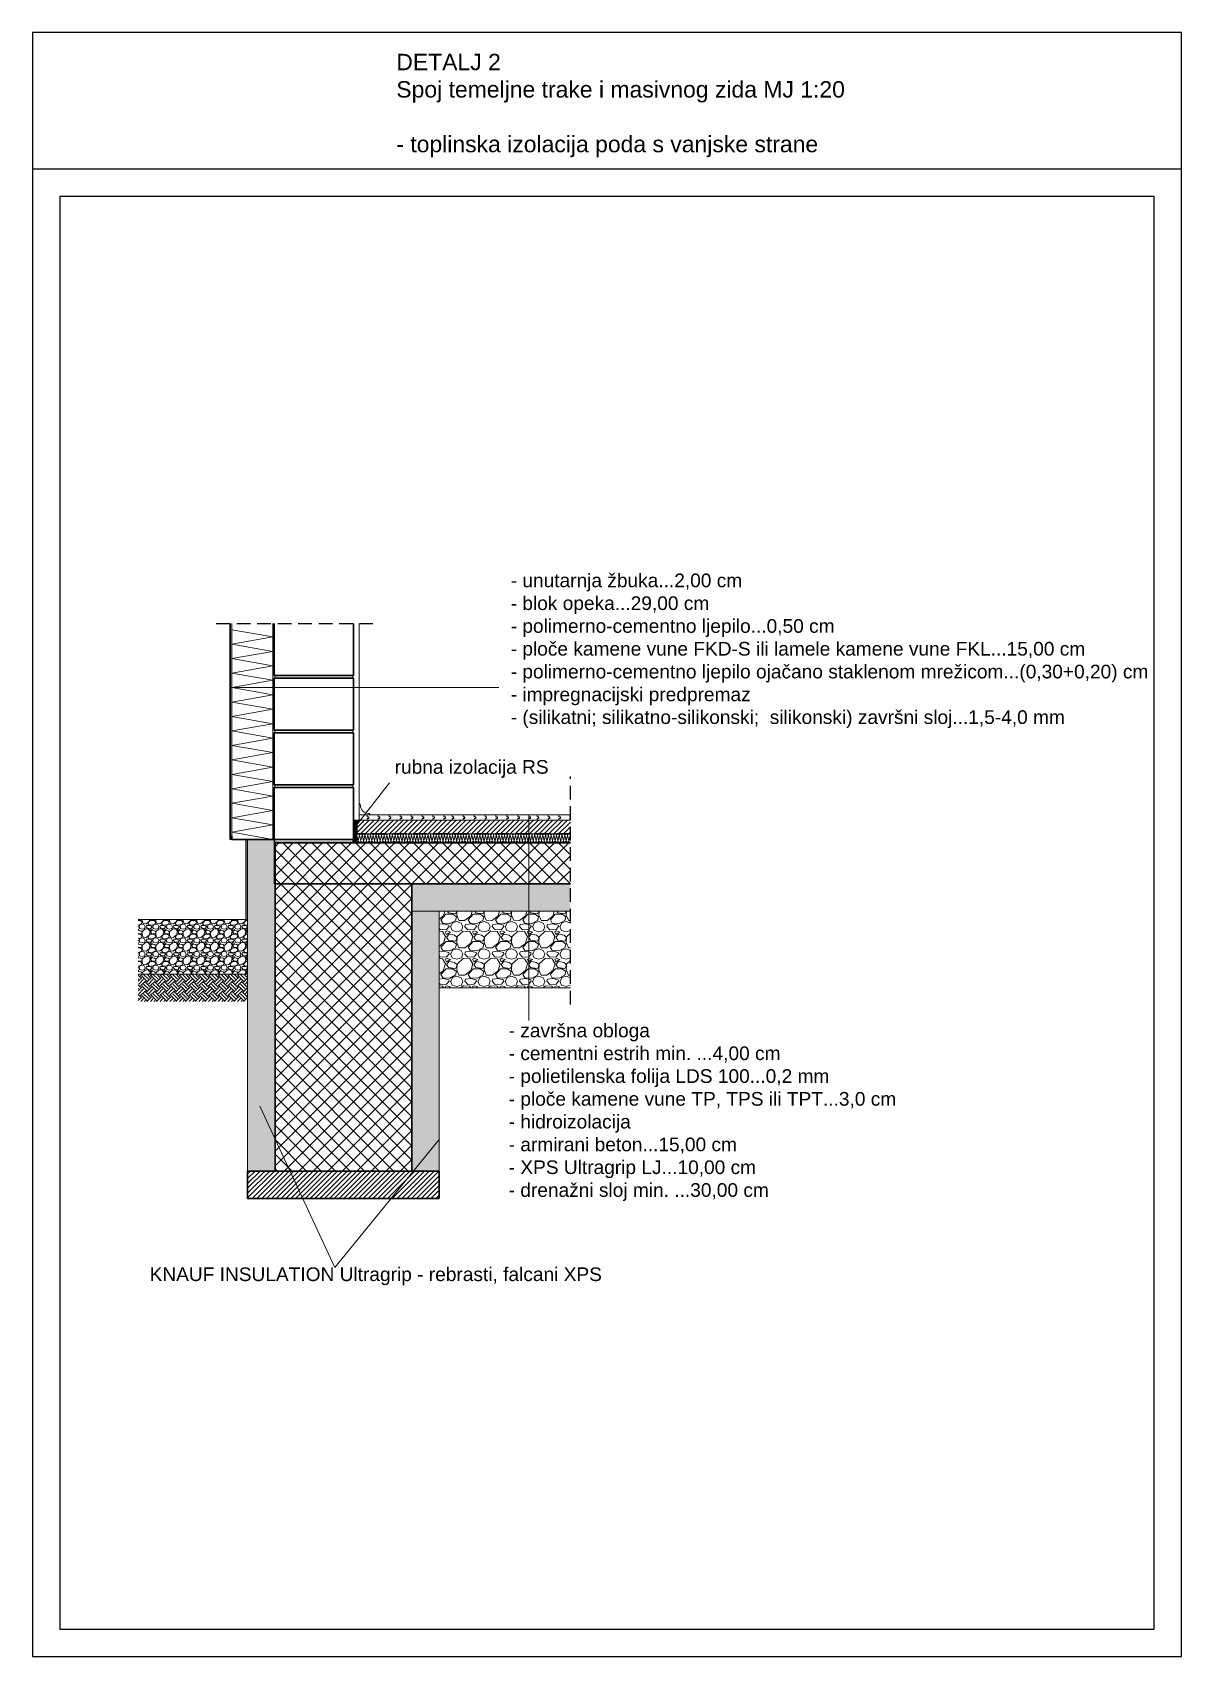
# Model space of a CAD drawing. Header units: inches. Extents: x 2845 to 78208, y 637 to 2211.
# Drawn here: x 3137.7 to 3347.7, y 637.2 to 934.2 of the extents above; entities that cross this region are included whole.
import ezdxf

# ---------------------------------------------------------------- set-up
doc = ezdxf.new("R2010")
doc.units = ezdxf.units.IN
doc.header["$MEASUREMENT"] = 0
doc.linetypes.add('DASHED', pattern=[0.75, 0.5, -0.25])
doc.layers.add('slojevi', color=150, linetype='Continuous')
doc.styles.get("Standard").update_dxf_attribs({"font": 'arial.ttf'})
pattern_1 = [(45, (-1369.7646, -1149.369), (-0.44194174, 0.44194174), [])]

msp = doc.modelspace()

# ---------------------------------------------------------------- hatches: boundary and pattern name
at = {"lineweight": 0}
h = msp.add_hatch(dxfattribs=at)
h.set_pattern_fill('ANSI31', color=256, scale=5)
h.set_pattern_definition(pattern_1)
h.paths.add_polyline_path([(3197, 790.11), (3197, 787.61), (3236.05, 787.61), (3236.05, 790.11)])
at = {"lineweight": 15}
h = msp.add_hatch(dxfattribs=at)
h.set_pattern_fill('HONEY', color=30, scale=5)
h.set_pattern_definition([(0, (-1369.7646, -1149.36897), (0.9375, 0.54126588), [0.625, -1.25]), (120, (-1369.7646, -1149.36897), (-0.9375, 0.54126588), [0.625, -1.25]), (60, (-1369.7646, -1149.36897), (2e-16, 1.082531755), [-1.25, 0.625])])
h.paths.add_polyline_path([(3230.88, 778.46), (3207.05, 778.46), (3207.05, 773.46), (3231.09, 773.46)])
h.paths.add_polyline_path([(3236.05, 778.46), (3230.88, 778.46), (3231.09, 773.46), (3236.05, 773.46)])
h.paths.add_polyline_path([(3212.05, 773.46), (3207.05, 773.46), (3207.05, 731.88), (3212.05, 731.76)])
h.paths.add_polyline_path([(3212.05, 731.76), (3207.05, 731.88), (3207.05, 725.96), (3212.05, 725.96)])
h.paths.add_polyline_path([(3182.05, 732.48), (3177.05, 732.6), (3177.05, 725.96), (3182.05, 725.96)])
h.paths.add_polyline_path([(3182.05, 775.96), (3182.05, 778.46), (3181.9, 778.46), (3181.9, 785.96), (3181.9, 786.61), (3177.05, 786.61), (3177.05, 732.6), (3182.05, 732.48)])
h = msp.add_hatch(color=256)
h.dxf.hatch_style = 1
h.paths.add_polyline_path([(3200.05, 786.11), (3197.55, 786.11), (3197.55, 785.96), (3200.05, 785.96)])
h.paths.add_polyline_path([(3195.05, 786.11), (3192.55, 786.11), (3192.55, 785.96), (3195.05, 785.96)])
h.paths.add_polyline_path([(3190.05, 786.11), (3187.55, 786.11), (3187.55, 785.96), (3190.05, 785.96)])
h.paths.add_polyline_path([(3185.05, 786.11), (3182.55, 786.11), (3182.55, 785.96), (3185.05, 785.96)])
h.paths.add_polyline_path([(3182.05, 783.46), (3181.9, 783.46), (3181.9, 780.96), (3182.05, 780.96)])
at = {"lineweight": 0}
h = msp.add_hatch(dxfattribs=at)
h.set_pattern_fill('ANSI37', color=256, scale=15)
h.set_pattern_definition([(45, (-1369.7646, -1149.369), (-1.3258252, 1.3258252), []), (135, (-1369.7646, -1149.369), (-1.3258252, -1.3258252), [])])
h.paths.add_polyline_path([(3230.57, 785.96), (3182.05, 785.96), (3182.05, 778.46), (3230.88, 778.46)])
h.paths.add_polyline_path([(3236.05, 785.96), (3230.57, 785.96), (3230.88, 778.46), (3236.05, 778.46)])
h.paths.add_polyline_path([(3207.05, 778.46), (3182.05, 778.46), (3182.05, 775.96), (3182.05, 732.48), (3207.05, 731.88)])
h.paths.add_polyline_path([(3207.05, 731.88), (3182.05, 732.48), (3182.05, 725.96), (3207.05, 725.96)])
h = msp.add_hatch(color=256)
h.dxf.hatch_style = 1
h.paths.add_polyline_path([(3205.05, 785.96), (3205.05, 786.11), (3202.55, 786.11), (3202.55, 785.96)])
h.paths.add_polyline_path([(3210.05, 786.11), (3207.55, 786.11), (3207.55, 785.96), (3210.05, 785.96)])
h.paths.add_polyline_path([(3215.05, 786.11), (3212.55, 786.11), (3212.55, 785.96), (3215.05, 785.96)])
h.paths.add_polyline_path([(3217.55, 786.11), (3217.55, 785.96), (3220.05, 785.96), (3220.05, 786.11)])
h.paths.add_polyline_path([(3225.05, 785.96), (3225.05, 786.11), (3222.55, 786.11), (3222.55, 785.96)])
h.paths.add_polyline_path([(3230.05, 786.11), (3227.55, 786.11), (3227.55, 785.96), (3230.05, 785.96)])
h.paths.add_polyline_path([(3235.05, 785.96), (3235.05, 786.11), (3232.55, 786.11), (3232.55, 785.96)])
h = msp.add_hatch(dxfattribs=at)
h.set_pattern_fill('GRAVEL', color=256, scale=5)
h.set_pattern_definition([(228.0127875, (-1366.1646, -1144.36897), (-40, -45), [0.67268, -66.59544]), (184.9697407, (-1366.6146, -1144.86897), (60, 5), [1.15434, -114.279624]), (132.510447, (-1367.7646, -1144.96897), (50, -55), [0.81394, -80.580163]), (267.273689, (-1369.7146, -1146.21897), (5, 100), [1.05119, -104.06779]), (292.833654, (-1369.7646, -1147.26897), (-25, 60), [1.030775, -102.0468656]), (357.273689, (-1369.3646, -1148.21897), (-100, 5), [1.05119, -104.06779]), (37.6942405, (-1368.3146, -1148.26897), (-65, -50), [1.390145, -137.6242427]), (72.2553284, (-1367.2146, -1147.41897), (35, 110), [1.31244, -129.9316075]), (121.4295656, (-1366.8146, -1146.16897), (-40, 65), [1.05475, -104.4203655]), (175.236358, (-1367.3646, -1145.26897), (55, -5), [1.20416, -59.003813]), (222.3974378, (-1368.5646, -1145.16897), (-60, -55), [1.55724, -154.166875]), (138.814075, (-1364.7646, -1146.26897), (-35, 30), [0.531505, -52.619224]), (171.4692344, (-1365.1646, -1145.91897), (65, -10), [1.011185, -100.107557]), (225, (-1366.1646, -1145.769), (-6e-16, -5), [0.707105, -6.363963]), (203.19859, (-1366.5146, -1145.169), (25, 10), [0.38079, -37.6980755]), (291.80141, (-1366.8646, -1145.319), (-5, 15), [0.538515, -26.387309]), (30.963757, (-1366.6646, -1145.819), (15, 10), [0.874645, -28.2801145]), (161.56505, (-1365.9146, -1145.369), (10, -5), [0.632455, -15.1789333]), (16.3895403, (-1369.7646, -1145.31897), (50, 15), [0.886, -87.7142257]), (70.346176, (-1368.9146, -1145.06897), (-20, -55), [0.743305, -73.5870387]), (293.19859, (-1365.9146, -1144.369), (-10, 25), [0.761575, -37.3172905]), (343.6104597, (-1365.6146, -1145.06897), (-50, 15), [0.886, -87.7142257]), (339.443955, (-1369.7646, -1148.419), (-25, 10), [0.8544, -41.8656187]), (294.7751406, (-1368.9646, -1148.71897), (-25, 55), [0.71589, -70.8732153]), (66.80141, (-1365.8646, -1149.369), (10, 25), [0.761575, -37.3172905]), (17.3540246, (-1365.5646, -1148.66897), (-65, -20), [0.838155, -82.977118]), (69.443955, (-1368.3146, -1149.369), (-10, -25), [0.4272, -42.2928187]), (101.309932, (-1366.1646, -1149.369), (-5, 20), [0.25495, -25.2401476]), (165.963757, (-1366.2146, -1149.119), (15, -5), [1.030775, -19.584753]), (186.009006, (-1367.2146, -1148.86897), (50, 5), [0.95525, -94.569616]), (303.690068, (-1366.6646, -1146.269), (-5, 10), [0.72111, -17.3066464]), (353.1572266, (-1366.2646, -1146.86897), (85, -10), [1.25897, -124.637813]), (60.945396, (-1365.0146, -1147.01897), (-20, -35), [0.51478, -50.9633707]), (90, (-1364.7646, -1146.569), (-5, 5), [0.3, -4.7]), (120.256437, (-1367.3146, -1148.71897), (20, -35), [0.69462, -68.7676]), (48.0127875, (-1367.6646, -1148.11897), (40, 45), [1.34536, -65.92276]), (0, (-1366.7646, -1147.119), (5, 5), [1.3, -3.7]), (325.3048465, (-1365.4646, -1147.11897), (50, -35), [0.79057, -78.2663715]), (254.054604, (-1364.8146, -1147.569), (-5, -20), [0.72801, -35.6725394]), (207.6459754, (-1365.0146, -1148.26897), (-95, -50), [1.185325, -117.347371]), (175.4260787, (-1366.0646, -1148.81897), (-65, 5), [1.253995, -124.145367])])
h.paths.add_polyline_path([(3231.09, 773.46), (3212.05, 773.46), (3212.05, 759.46), (3231.67, 759.46)])
h.paths.add_polyline_path([(3236.05, 773.46), (3231.09, 773.46), (3231.67, 759.46), (3236.05, 759.46)])
h = msp.add_hatch(dxfattribs=at)
h.set_pattern_fill('GRAVEL', color=256, scale=2.5)
h.set_pattern_definition([(228.0127875, (-1367.9646, -1146.86897), (-20, -22.5), [0.33634, -33.2977201]), (184.9697407, (-1368.1896, -1147.11897), (30, 2.5), [0.57717, -57.1398119]), (132.510447, (-1368.7646, -1147.16897), (25, -27.5), [0.40697, -40.2900815]), (267.273689, (-1369.7396, -1147.79397), (2.5, 50), [0.525595, -52.0338951]), (292.8336542, (-1369.7646, -1148.31897), (-12.5, 30), [0.5153875, -51.0234328]), (357.273689, (-1369.5646, -1148.79397), (-50, 2.5), [0.525595, -52.0338951]), (37.6942405, (-1369.0396, -1148.81897), (-32.5, -25), [0.6950725, -68.8121214]), (72.2553284, (-1368.4896, -1148.39397), (17.5, 55), [0.65622, -64.9658037]), (121.4295656, (-1368.2896, -1147.76897), (-20, 32.5), [0.527375, -52.2101828]), (175.2363583, (-1368.5646, -1147.31897), (27.5, -2.5), [0.60208, -29.5019064]), (222.3974378, (-1369.1646, -1147.26897), (-30, -27.5), [0.77862, -77.0834375]), (138.814075, (-1367.2646, -1147.81897), (-17.5, 15), [0.2657525, -26.309612]), (171.4692344, (-1367.4646, -1147.64397), (32.5, -5), [0.5055925, -50.0537785]), (225, (-1367.9646, -1147.569), (-3e-16, -2.5), [0.3535525, -3.1819814]), (203.1985905, (-1368.1396, -1147.26897), (12.5, 5), [0.190395, -18.8490378]), (291.80141, (-1368.3146, -1147.34397), (-2.5, 7.5), [0.2692575, -13.1936545]), (30.963757, (-1368.2146, -1147.59397), (7.5, 5), [0.4373225, -14.1400572]), (161.565051, (-1367.8396, -1147.369), (5, -2.5), [0.3162275, -7.5894667]), (16.3895403, (-1369.7646, -1147.34397), (25, 7.5), [0.443, -43.8571129]), (70.346176, (-1369.3396, -1147.21897), (-10, -27.5), [0.3716525, -36.7935194]), (293.1985905, (-1367.8396, -1146.86897), (-5, 12.5), [0.3807875, -18.6586453]), (343.6104597, (-1367.6896, -1147.21897), (-25, 7.5), [0.443, -43.8571129]), (339.443955, (-1369.7646, -1148.89397), (-12.5, 5), [0.4272, -20.9328094]), (294.7751406, (-1369.3646, -1149.04397), (-12.5, 27.5), [0.357945, -35.4366077]), (66.8014095, (-1367.8146, -1149.36897), (5, 12.5), [0.3807875, -18.6586453]), (17.3540246, (-1367.6646, -1149.01897), (-32.5, -10), [0.4190775, -41.488559]), (69.443955, (-1369.0396, -1149.36897), (-5, -12.5), [0.2136, -21.1464094]), (101.309932, (-1367.9646, -1149.36897), (-2.5, 10), [0.127475, -12.6200738]), (165.963757, (-1367.9896, -1149.244), (7.5, -2.5), [0.5153875, -9.7923766]), (186.009006, (-1368.4896, -1149.11897), (25, 2.5), [0.477625, -47.2848079]), (303.690068, (-1368.2146, -1147.819), (-2.5, 5), [0.360555, -8.6533232]), (353.1572266, (-1368.0146, -1148.11897), (42.5, -5), [0.629485, -62.3189066]), (60.945396, (-1367.3896, -1148.19397), (-10, -17.5), [0.25739, -25.4816854]), (90, (-1367.2646, -1147.969), (-2.5, 2.5), [0.15, -2.35]), (120.256437, (-1368.5396, -1149.04397), (10, -17.5), [0.34731, -34.3838]), (48.0127875, (-1368.7146, -1148.74397), (20, 22.5), [0.67268, -32.9613801]), (0, (-1368.2646, -1148.244), (2.5, 2.5), [0.65, -1.85]), (325.3048465, (-1367.6146, -1148.24397), (25, -17.5), [0.395285, -39.1331858]), (254.054604, (-1367.2896, -1148.46897), (-2.5, -10), [0.364005, -17.8362697]), (207.6459754, (-1367.3896, -1148.81897), (-47.5, -25), [0.5926625, -58.6736855]), (175.4260787, (-1367.9146, -1149.09397), (-32.5, 2.5), [0.6269975, -62.0726835])])
h.paths.add_polyline_path([(3177.05, 771.96), (3157.05, 771.96), (3157.05, 761.96), (3177.05, 761.96)])
h = msp.add_hatch(dxfattribs=at)
h.set_pattern_fill('EARTH', color=256, scale=5, angle=45)
h.set_pattern_definition([(45, (-1369.7646, -1149.369), (1e-16, 1.76776695), [1.25, -1.25]), (45, (-1370.096, -1149.0375), (1e-16, 1.76776695), [1.25, -1.25]), (45, (-1370.4275, -1148.706), (1e-16, 1.76776695), [1.25, -1.25]), (135, (-1370.4275, -1148.4851), (-1.76776695, 2e-16), [1.25, -1.25]), (135, (-1370.096, -1148.1536), (-1.76776695, 2e-16), [1.25, -1.25]), (135, (-1369.7646, -1147.8222), (-1.76776695, 2e-16), [1.25, -1.25])])
h.paths.add_polyline_path([(3177.05, 761.96), (3157.05, 761.96), (3157.05, 756.96), (3177.05, 756.96)])
h = msp.add_hatch(dxfattribs=at)
h.set_pattern_fill('ANSI31', color=256, scale=5)
h.set_pattern_definition(pattern_1)
h.paths.add_polyline_path([(3182.05, 725.96), (3177.05, 725.96), (3177.05, 720.96), (3212.05, 720.96), (3212.05, 725.96)])

# ---------------------------------------------------------------- linework, layer by layer
for p, q in [((3137.72, 934.18), (3137.72, 637.18)), ((3347.72, 934.18), (3137.72, 934.18)), ((3347.72, 637.18), (3347.72, 934.18)), ((3347.72, 909.18), (3137.72, 909.18)), ((3142.72, 904.18), (3142.72, 642.18)), ((3342.72, 904.18), (3142.72, 904.18)), ((3342.72, 642.18), (3342.72, 904.18)), ((3197, 787.11), (3197, 790.11)), ((3177.05, 786.61), (3181.9, 786.61)), ((3181.9, 785.96), (3181.9, 778.46)), ((3182.55, 785.96), (3182.55, 786.11)), ((3185.05, 785.96), (3185.05, 786.11)), ((3187.55, 785.96), (3187.55, 786.11)), ((3190.05, 785.96), (3190.05, 786.11)), ((3192.55, 785.96), (3192.55, 786.11)), ((3195.05, 785.96), (3195.05, 786.11)), ((3197.55, 785.96), (3197.55, 786.11)), ((3197.55, 785.96), (3197.55, 786.11)), ((3200.05, 785.96), (3200.05, 786.11)), ((3202.55, 785.96), (3202.55, 786.11)), ((3205.05, 785.96), (3205.05, 786.11)), ((3207.55, 785.96), (3207.55, 786.11)), ((3210.05, 785.96), (3210.05, 786.11)), ((3212.55, 785.96), (3212.55, 786.11)), ((3215.05, 785.96), (3215.05, 786.11)), ((3217.55, 785.96), (3217.55, 786.11)), ((3220.05, 785.96), (3220.05, 786.11)), ((3222.55, 785.96), (3222.55, 786.11)), ((3225.05, 785.96), (3225.05, 786.11)), ((3227.55, 785.96), (3227.55, 786.11)), ((3230.05, 785.96), (3230.05, 786.11)), ((3232.55, 785.96), (3232.55, 786.11)), ((3235.05, 785.96), (3235.05, 786.11)), ((3182.05, 783.46), (3181.9, 783.46)), ((3182.05, 780.96), (3181.9, 780.96)), ((3182.05, 778.46), (3181.9, 778.46)), ((3182.05, 773.61), (3182.05, 773.46)), ((3142.72, 642.18), (3342.72, 642.18)), ((3137.72, 637.18), (3347.72, 637.18))]:
    msp.add_line(p, q)
at = {"linetype": 'DASHED', "ltscale": 5}
for p, q in [((3171.3, 826.11), (3199.9, 826.11)), ((3236.05, 756.44), (3236.05, 798.09))]:
    msp.add_line(p, q, dxfattribs=at)
at = {"lineweight": 0}
for p, q in [((3173.8, 826.11), (3173.8, 786.61)), ((3173.9, 826.11), (3173.9, 786.61)), ((3173.8, 814.38), (3222.96, 814.38)), ((3196.72, 788.94), (3202.99, 796.94)), ((3236.05, 790.11), (3196.4, 790.11)), ((3197.4, 790.11), (3197.4, 791.11)), ((3197.4, 791.11), (3212.92, 791.11)), ((3198.92, 791.11), (3198.92, 790.76)), ((3198.92, 790.76), (3199.22, 790.76)), ((3198.92, 790.41), (3198.92, 790.11)), ((3198.92, 790.41), (3199.22, 790.41)), ((3199.17, 790.41), (3199.17, 790.76)), ((3199.22, 790.41), (3199.22, 790.76)), ((3200.92, 791.11), (3200.92, 790.76)), ((3200.92, 790.76), (3201.22, 790.76)), ((3200.92, 790.41), (3201.22, 790.41)), ((3200.92, 790.41), (3200.92, 790.11)), ((3201.17, 790.41), (3201.17, 790.76)), ((3201.22, 790.41), (3201.22, 790.76)), ((3202.92, 791.11), (3202.92, 790.76)), ((3202.92, 790.76), (3203.22, 790.76)), ((3202.92, 790.41), (3203.22, 790.41)), ((3202.92, 790.41), (3202.92, 790.11)), ((3203.17, 790.41), (3203.17, 790.76)), ((3203.22, 790.41), (3203.22, 790.76)), ((3204.92, 791.11), (3204.92, 790.76)), ((3204.92, 790.76), (3205.22, 790.76)), ((3204.92, 790.41), (3204.92, 790.11)), ((3204.92, 790.41), (3205.22, 790.41)), ((3205.17, 790.41), (3205.17, 790.76)), ((3205.22, 790.41), (3205.22, 790.76)), ((3206.92, 791.11), (3206.92, 790.76)), ((3206.92, 790.76), (3207.22, 790.76)), ((3206.92, 790.41), (3207.22, 790.41)), ((3206.92, 790.41), (3206.92, 790.11)), ((3207.17, 790.41), (3207.17, 790.76)), ((3207.22, 790.41), (3207.22, 790.76)), ((3208.92, 791.11), (3208.92, 790.76)), ((3208.92, 790.76), (3209.22, 790.76)), ((3208.92, 790.41), (3208.92, 790.11)), ((3208.92, 790.41), (3209.22, 790.41)), ((3209.17, 790.41), (3209.17, 790.76)), ((3209.22, 790.41), (3209.22, 790.76)), ((3210.92, 791.11), (3210.92, 790.76)), ((3210.92, 790.76), (3211.22, 790.76)), ((3210.92, 790.41), (3210.92, 790.11)), ((3210.92, 790.41), (3211.22, 790.41)), ((3211.17, 790.41), (3211.17, 790.76)), ((3211.22, 790.41), (3211.22, 790.76)), ((3212.92, 791.11), (3212.92, 790.76)), ((3212.92, 791.11), (3228.43, 791.11)), ((3212.92, 790.76), (3213.22, 790.76)), ((3212.92, 790.41), (3213.22, 790.41)), ((3212.92, 790.41), (3212.92, 790.11)), ((3213.17, 790.41), (3213.17, 790.76)), ((3213.22, 790.41), (3213.22, 790.76)), ((3214.43, 791.11), (3214.43, 790.76)), ((3214.43, 790.76), (3214.73, 790.76)), ((3214.43, 790.41), (3214.43, 790.11)), ((3214.43, 790.41), (3214.73, 790.41)), ((3214.68, 790.41), (3214.68, 790.76)), ((3214.73, 790.41), (3214.73, 790.76)), ((3216.43, 791.11), (3216.43, 790.76)), ((3216.43, 790.76), (3216.73, 790.76)), ((3216.43, 790.41), (3216.73, 790.41)), ((3216.43, 790.41), (3216.43, 790.11)), ((3216.68, 790.41), (3216.68, 790.76)), ((3216.73, 790.41), (3216.73, 790.76)), ((3218.43, 791.11), (3218.43, 790.76)), ((3218.43, 790.76), (3218.73, 790.76)), ((3218.43, 790.41), (3218.73, 790.41)), ((3218.43, 790.41), (3218.43, 790.11)), ((3218.68, 790.41), (3218.68, 790.76)), ((3218.73, 790.41), (3218.73, 790.76)), ((3220.43, 791.11), (3220.43, 790.76)), ((3220.43, 790.76), (3220.73, 790.76)), ((3220.43, 790.41), (3220.43, 790.11)), ((3220.43, 790.41), (3220.73, 790.41)), ((3220.68, 790.41), (3220.68, 790.76)), ((3220.73, 790.41), (3220.73, 790.76)), ((3222.43, 791.11), (3222.43, 790.76)), ((3222.43, 790.76), (3222.73, 790.76)), ((3222.43, 790.41), (3222.73, 790.41)), ((3222.43, 790.41), (3222.43, 790.11)), ((3222.68, 790.41), (3222.68, 790.76)), ((3222.73, 790.41), (3222.73, 790.76)), ((3224.43, 791.11), (3224.43, 790.76)), ((3224.43, 790.76), (3224.73, 790.76)), ((3224.43, 790.41), (3224.43, 790.11)), ((3224.43, 790.41), (3224.73, 790.41)), ((3224.68, 790.41), (3224.68, 790.76)), ((3224.73, 790.41), (3224.73, 790.76)), ((3226.43, 791.11), (3226.43, 790.76)), ((3226.43, 790.76), (3226.73, 790.76)), ((3226.43, 790.41), (3226.43, 790.11)), ((3226.43, 790.41), (3226.73, 790.41)), ((3226.68, 790.41), (3226.68, 790.76)), ((3226.73, 790.41), (3226.73, 790.76)), ((3228.43, 791.11), (3228.43, 790.76)), ((3228.43, 791.11), (3236.05, 791.11)), ((3228.43, 791.11), (3228.43, 753.52)), ((3228.43, 790.76), (3228.73, 790.76)), ((3228.43, 790.41), (3228.73, 790.41)), ((3228.43, 790.41), (3228.43, 790.11)), ((3228.68, 790.41), (3228.68, 790.76)), ((3228.73, 790.41), (3228.73, 790.76)), ((3229.95, 791.11), (3229.95, 790.76)), ((3229.95, 790.76), (3230.25, 790.76)), ((3229.95, 790.41), (3229.95, 790.11)), ((3229.95, 790.41), (3230.25, 790.41)), ((3230.2, 790.41), (3230.2, 790.76)), ((3230.25, 790.41), (3230.25, 790.76)), ((3231.95, 791.11), (3231.95, 790.76)), ((3231.95, 790.76), (3232.25, 790.76)), ((3231.95, 790.41), (3232.25, 790.41)), ((3231.95, 790.41), (3231.95, 790.11)), ((3232.2, 790.41), (3232.2, 790.76)), ((3232.25, 790.41), (3232.25, 790.76)), ((3233.95, 791.11), (3233.95, 790.76)), ((3233.95, 790.76), (3234.25, 790.76)), ((3233.95, 790.41), (3234.25, 790.41)), ((3233.95, 790.41), (3233.95, 790.11)), ((3234.2, 790.41), (3234.2, 790.76)), ((3234.25, 790.41), (3234.25, 790.76)), ((3235.95, 791.11), (3235.95, 790.76)), ((3235.95, 790.76), (3236.05, 790.76)), ((3235.95, 790.41), (3235.95, 790.11)), ((3235.95, 790.41), (3236.05, 790.41)), ((3236.05, 787.61), (3197, 787.61)), ((3173.8, 786.61), (3177.05, 786.61)), ((3176.7, 771.96), (3176.7, 786.61)), ((3176.8, 771.96), (3176.8, 786.61)), ((3177.05, 725.96), (3177.05, 786.61)), ((3181.9, 786.61), (3181.9, 785.96)), ((3236.05, 786.11), (3182.05, 786.11)), ((3236.05, 773.46), (3207.05, 773.46)), ((3212.05, 725.96), (3212.05, 773.46)), ((3177.05, 771.96), (3157.05, 771.96)), ((3177.05, 761.96), (3157.05, 761.96)), ((3212.05, 759.46), (3236.05, 759.46)), ((3179.26, 737.8), (3192.98, 708.34)), ((3192.98, 708.34), (3212.05, 731.76))]:
    msp.add_line(p, q, dxfattribs=at)
at = {"color": 94, "lineweight": 15}
for p, q in [((3174.15, 826.11), (3174.15, 786.61)), ((3181.65, 826.11), (3181.65, 786.61)), ((3181.65, 823.64), (3174.15, 824.96)), ((3174.15, 822.32), (3181.65, 823.64)), ((3181.65, 820.99), (3174.15, 822.32)), ((3174.15, 819.67), (3181.65, 820.99)), ((3181.65, 818.35), (3174.15, 819.67)), ((3174.15, 817.03), (3181.65, 818.35)), ((3181.65, 815.71), (3174.15, 817.03)), ((3174.15, 814.38), (3181.65, 815.71)), ((3181.65, 813.06), (3174.15, 814.38)), ((3174.15, 811.74), (3181.65, 813.06)), ((3181.65, 810.42), (3174.15, 811.74)), ((3174.15, 809.09), (3181.65, 810.42)), ((3181.65, 807.77), (3174.15, 809.09)), ((3174.15, 806.45), (3181.65, 807.77)), ((3181.65, 805.13), (3174.15, 806.45)), ((3174.15, 803.8), (3181.65, 805.13)), ((3181.65, 802.48), (3174.15, 803.8)), ((3174.15, 801.16), (3181.65, 802.48)), ((3181.65, 799.84), (3174.15, 801.16)), ((3174.15, 798.51), (3181.65, 799.84)), ((3181.65, 797.19), (3174.15, 798.51)), ((3174.15, 795.87), (3181.65, 797.19)), ((3181.65, 794.55), (3174.15, 795.87)), ((3174.15, 793.22), (3181.65, 794.55)), ((3181.65, 791.9), (3174.15, 793.22)), ((3174.15, 790.58), (3181.65, 791.9)), ((3181.65, 789.26), (3174.15, 790.58)), ((3196.5, 789.96), (3196.89, 790.04)), ((3196.89, 790.05), (3196.57, 790.11)), ((3174.15, 787.93), (3181.65, 789.26)), ((3181.65, 786.61), (3174.15, 787.93)), ((3196.89, 789.88), (3196.5, 789.96)), ((3196.5, 789.8), (3196.89, 789.87)), ((3196.89, 789.71), (3196.5, 789.79)), ((3196.5, 789.63), (3196.89, 789.71)), ((3196.89, 789.55), (3196.5, 789.62)), ((3196.5, 789.46), (3196.89, 789.54)), ((3196.89, 789.38), (3196.5, 789.46)), ((3196.5, 789.3), (3196.89, 789.37)), ((3196.5, 789.3), (3196.89, 789.37)), ((3196.5, 789.3), (3196.89, 789.37)), ((3196.89, 789.21), (3196.5, 789.29)), ((3196.5, 789.13), (3196.89, 789.21)), ((3196.89, 789.05), (3196.5, 789.12)), ((3196.5, 788.96), (3196.89, 789.04)), ((3196.89, 788.88), (3196.5, 788.96)), ((3196.5, 788.8), (3196.89, 788.87)), ((3196.89, 788.71), (3196.5, 788.79)), ((3196.5, 788.63), (3196.89, 788.71)), ((3196.89, 788.55), (3196.5, 788.62)), ((3196.5, 788.46), (3196.89, 788.54)), ((3196.89, 788.38), (3196.5, 788.46)), ((3196.5, 788.3), (3196.89, 788.37)), ((3196.89, 788.21), (3196.5, 788.29)), ((3196.5, 788.13), (3196.89, 788.21)), ((3196.89, 788.05), (3196.5, 788.12)), ((3196.5, 787.96), (3196.89, 788.04)), ((3196.89, 787.88), (3196.5, 787.96)), ((3196.5, 787.8), (3196.89, 787.87)), ((3196.89, 787.71), (3196.5, 787.79)), ((3196.5, 787.63), (3196.89, 787.71)), ((3196.5, 787.63), (3196.89, 787.71)), ((3196.89, 787.55), (3196.5, 787.62)), ((3196.5, 787.46), (3196.89, 787.54)), ((3196.89, 787.38), (3196.5, 787.46)), ((3196.5, 787.3), (3196.89, 787.37)), ((3196.89, 787.21), (3196.5, 787.29)), ((3196.5, 787.13), (3196.89, 787.21)), ((3196.89, 787.05), (3196.5, 787.12)), ((3197, 787.61), (3197, 786.11)), ((3197.01, 787.3), (3197.24, 786.43)), ((3197.49, 787.3), (3197.26, 786.43)), ((3197.74, 786.43), (3197.51, 787.3)), ((3197.99, 787.3), (3197.76, 786.43)), ((3198.24, 786.43), (3198.01, 787.3)), ((3198.49, 787.3), (3198.26, 786.43)), ((3198.74, 786.43), (3198.51, 787.3)), ((3198.99, 787.3), (3198.76, 786.43)), ((3199.24, 786.43), (3199.01, 787.3)), ((3199.49, 787.3), (3199.26, 786.43)), ((3199.74, 786.43), (3199.51, 787.3)), ((3199.99, 787.3), (3199.76, 786.43)), ((3200.24, 786.43), (3200.01, 787.3)), ((3200.49, 787.3), (3200.26, 786.43)), ((3200.74, 786.43), (3200.51, 787.3)), ((3200.99, 787.3), (3200.76, 786.43)), ((3201.24, 786.43), (3201.01, 787.3)), ((3201.49, 787.3), (3201.26, 786.43)), ((3201.74, 786.43), (3201.51, 787.3)), ((3201.99, 787.3), (3201.76, 786.43)), ((3202.24, 786.43), (3202.01, 787.3)), ((3202.49, 787.3), (3202.26, 786.43)), ((3202.74, 786.43), (3202.51, 787.3)), ((3202.99, 787.3), (3202.76, 786.43)), ((3203.24, 786.43), (3203.01, 787.3)), ((3203.49, 787.3), (3203.26, 786.43)), ((3203.74, 786.43), (3203.51, 787.3)), ((3203.99, 787.3), (3203.76, 786.43)), ((3204.24, 786.43), (3204.01, 787.3)), ((3204.49, 787.3), (3204.26, 786.43)), ((3204.74, 786.43), (3204.51, 787.3)), ((3204.99, 787.3), (3204.76, 786.43)), ((3205.24, 786.43), (3205.01, 787.3)), ((3205.49, 787.3), (3205.26, 786.43)), ((3205.74, 786.43), (3205.51, 787.3)), ((3205.99, 787.3), (3205.76, 786.43)), ((3206.24, 786.43), (3206.01, 787.3)), ((3206.49, 787.3), (3206.26, 786.43)), ((3206.74, 786.43), (3206.51, 787.3)), ((3206.99, 787.3), (3206.76, 786.43)), ((3207.24, 786.43), (3207.01, 787.3)), ((3207.49, 787.3), (3207.26, 786.43)), ((3207.74, 786.43), (3207.51, 787.3)), ((3207.99, 787.3), (3207.76, 786.43)), ((3208.24, 786.43), (3208.01, 787.3)), ((3208.49, 787.3), (3208.26, 786.43)), ((3208.74, 786.43), (3208.51, 787.3)), ((3208.99, 787.3), (3208.76, 786.43)), ((3209.24, 786.43), (3209.01, 787.3)), ((3209.49, 787.3), (3209.26, 786.43)), ((3209.74, 786.43), (3209.51, 787.3)), ((3209.99, 787.3), (3209.76, 786.43)), ((3210.24, 786.43), (3210.01, 787.3)), ((3210.49, 787.3), (3210.26, 786.43)), ((3210.74, 786.43), (3210.51, 787.3)), ((3210.99, 787.3), (3210.76, 786.43)), ((3211.24, 786.43), (3211.01, 787.3)), ((3211.49, 787.3), (3211.26, 786.43)), ((3211.74, 786.43), (3211.51, 787.3)), ((3211.99, 787.3), (3211.76, 786.43)), ((3212.24, 786.43), (3212.01, 787.3)), ((3212.49, 787.3), (3212.26, 786.43)), ((3212.74, 786.43), (3212.51, 787.3)), ((3212.99, 787.3), (3212.76, 786.43)), ((3213.24, 786.43), (3213.01, 787.3)), ((3213.49, 787.3), (3213.26, 786.43)), ((3213.74, 786.43), (3213.51, 787.3)), ((3213.99, 787.3), (3213.76, 786.43)), ((3214.24, 786.43), (3214.01, 787.3)), ((3214.49, 787.3), (3214.26, 786.43)), ((3214.74, 786.43), (3214.51, 787.3)), ((3214.99, 787.3), (3214.76, 786.43)), ((3215.24, 786.43), (3215.01, 787.3)), ((3215.49, 787.3), (3215.26, 786.43)), ((3215.74, 786.43), (3215.51, 787.3)), ((3215.99, 787.3), (3215.76, 786.43)), ((3216.24, 786.43), (3216.01, 787.3)), ((3216.49, 787.3), (3216.26, 786.43)), ((3216.74, 786.43), (3216.51, 787.3)), ((3216.99, 787.3), (3216.76, 786.43)), ((3217.24, 786.43), (3217.01, 787.3)), ((3217.49, 787.3), (3217.26, 786.43)), ((3217.74, 786.43), (3217.51, 787.3)), ((3217.99, 787.3), (3217.76, 786.43)), ((3218.24, 786.43), (3218.01, 787.3)), ((3218.49, 787.3), (3218.26, 786.43)), ((3218.74, 786.43), (3218.51, 787.3)), ((3218.99, 787.3), (3218.76, 786.43)), ((3219.24, 786.43), (3219.01, 787.3)), ((3219.49, 787.3), (3219.26, 786.43)), ((3219.74, 786.43), (3219.51, 787.3)), ((3219.99, 787.3), (3219.76, 786.43)), ((3220.24, 786.43), (3220.01, 787.3)), ((3220.49, 787.3), (3220.26, 786.43)), ((3220.74, 786.43), (3220.51, 787.3)), ((3220.99, 787.3), (3220.76, 786.43)), ((3221.24, 786.43), (3221.01, 787.3)), ((3221.49, 787.3), (3221.26, 786.43)), ((3221.74, 786.43), (3221.51, 787.3)), ((3221.99, 787.3), (3221.76, 786.43)), ((3222.24, 786.43), (3222.01, 787.3)), ((3222.49, 787.3), (3222.26, 786.43)), ((3222.74, 786.43), (3222.51, 787.3)), ((3222.99, 787.3), (3222.76, 786.43)), ((3223.24, 786.43), (3223.01, 787.3)), ((3223.49, 787.3), (3223.26, 786.43)), ((3223.74, 786.43), (3223.51, 787.3)), ((3223.99, 787.3), (3223.76, 786.43)), ((3224.24, 786.43), (3224.01, 787.3)), ((3224.49, 787.3), (3224.26, 786.43)), ((3224.74, 786.43), (3224.51, 787.3)), ((3224.99, 787.3), (3224.76, 786.43)), ((3225.25, 786.43), (3225.01, 787.3)), ((3225.5, 787.3), (3225.26, 786.43)), ((3225.75, 786.43), (3225.51, 787.3)), ((3226, 787.3), (3225.76, 786.43)), ((3226.25, 786.43), (3226.01, 787.3)), ((3226.5, 787.3), (3226.26, 786.43)), ((3226.75, 786.43), (3226.51, 787.3)), ((3227, 787.3), (3226.76, 786.43)), ((3227.25, 786.43), (3227.01, 787.3)), ((3227.5, 787.3), (3227.26, 786.43)), ((3227.75, 786.43), (3227.51, 787.3)), ((3228, 787.3), (3227.76, 786.43)), ((3228.25, 786.43), (3228.01, 787.3)), ((3228.5, 787.3), (3228.26, 786.43)), ((3228.75, 786.43), (3228.51, 787.3)), ((3229, 787.3), (3228.76, 786.43)), ((3229.25, 786.43), (3229.01, 787.3)), ((3229.5, 787.3), (3229.26, 786.43)), ((3229.75, 786.43), (3229.51, 787.3)), ((3230, 787.3), (3229.76, 786.43)), ((3230.25, 786.43), (3230.01, 787.3)), ((3230.5, 787.3), (3230.26, 786.43)), ((3230.75, 786.43), (3230.51, 787.3)), ((3231, 787.3), (3230.76, 786.43)), ((3231.25, 786.43), (3231.01, 787.3)), ((3231.5, 787.3), (3231.26, 786.43)), ((3231.75, 786.43), (3231.51, 787.3)), ((3232, 787.3), (3231.76, 786.43)), ((3232.25, 786.43), (3232.01, 787.3)), ((3232.5, 787.3), (3232.26, 786.43)), ((3232.75, 786.43), (3232.51, 787.3)), ((3233, 787.3), (3232.76, 786.43)), ((3233.25, 786.43), (3233.01, 787.3)), ((3233.5, 787.3), (3233.26, 786.43)), ((3233.75, 786.43), (3233.51, 787.3)), ((3234, 787.3), (3233.76, 786.43)), ((3234.25, 786.43), (3234.01, 787.3)), ((3234.5, 787.3), (3234.26, 786.43)), ((3234.75, 786.43), (3234.51, 787.3)), ((3235, 787.3), (3234.76, 786.43)), ((3235.25, 786.43), (3235.01, 787.3)), ((3235.5, 787.3), (3235.26, 786.43)), ((3235.75, 786.43), (3235.51, 787.3)), ((3236, 787.3), (3235.76, 786.43)), ((3236.05, 787.17), (3236.01, 787.3)), ((3196.5, 786.96), (3196.89, 787.04)), ((3196.89, 786.88), (3196.5, 786.96)), ((3196.5, 786.8), (3196.89, 786.87)), ((3196.89, 786.71), (3196.5, 786.79)), ((3196.5, 786.63), (3196.89, 786.71)), ((3196.89, 786.55), (3196.5, 786.62)), ((3196.5, 786.46), (3196.89, 786.54)), ((3196.89, 786.38), (3196.5, 786.46)), ((3196.5, 786.3), (3196.89, 786.37)), ((3196.89, 786.21), (3196.5, 786.29)), ((3196.5, 786.13), (3196.89, 786.21))]:
    msp.add_line(p, q, dxfattribs=at)
at = {"lineweight": 30}
for p, q in [((3181.9, 826.11), (3181.9, 816.61)), ((3196.4, 816.61), (3196.4, 826.11)), ((3196.4, 816.61), (3181.9, 816.61)), ((3196.4, 816.11), (3181.9, 816.11)), ((3181.9, 816.11), (3181.9, 806.61)), ((3196.4, 806.61), (3196.4, 816.11)), ((3196.4, 806.61), (3181.9, 806.61)), ((3196.4, 806.11), (3181.9, 806.11)), ((3181.9, 806.11), (3181.9, 796.61)), ((3196.4, 796.61), (3196.4, 806.11)), ((3196.4, 796.61), (3181.9, 796.61)), ((3196.4, 796.11), (3181.9, 796.11)), ((3181.9, 796.11), (3181.9, 786.61)), ((3196.4, 786.61), (3196.4, 796.11)), ((3181.9, 786.61), (3196.4, 786.61)), ((3236.05, 785.96), (3182.05, 785.96)), ((3182.05, 785.96), (3182.05, 775.96)), ((3236.05, 778.46), (3182.05, 778.46)), ((3207.05, 725.96), (3207.05, 778.46)), ((3182.05, 775.96), (3182.05, 725.96)), ((3182.05, 725.96), (3177.05, 725.96)), ((3177.05, 720.96), (3177.05, 725.96)), ((3182.05, 725.96), (3212.05, 725.96)), ((3212.05, 720.96), (3212.05, 725.96)), ((3212.05, 720.96), (3177.05, 720.96))]:
    msp.add_line(p, q, dxfattribs=at)
at = {"lineweight": 15}
msp.add_line((3197.4, 793.11), (3197.4, 826.11), dxfattribs=at)
at = {"lineweight": 0}
msp.add_lwpolyline([(3197.4, 793.11, -0.414214), (3197.65, 792.86, 0.414214), (3199.15, 791.36, -0.414214), (3199.4, 791.11), (3197.4, 791.11)], format="xyb", close=True, dxfattribs=at)
at = {"linetype": 'DASHED', "lineweight": 30, "ltscale": 5}
msp.add_lwpolyline([(3236.05, 787.61), (3197, 787.61), (3197, 790.11)], dxfattribs=at)
at = {"lineweight": 30}
msp.add_lwpolyline([(3181.9, 787.86), (3181.9, 786.61), (3174.15, 786.61), (3174.15, 787.27)], dxfattribs=at)
at = {"lineweight": 15}
for centre, start, end in [((3181.76, 816.36), 298.7903, 61.2097), ((3196.54, 816.36), 118.7903, 241.2097), ((3181.76, 806.36), 298.7903, 61.2097), ((3196.54, 806.36), 118.7903, 241.2097), ((3181.76, 796.36), 298.7903, 61.2097), ((3196.54, 796.36), 118.7903, 241.2097), ((3181.76, 786.36), 298.7903, 61.2097), ((3196.54, 786.36), 118.7903, 241.2097)]:
    msp.add_arc(centre, 0.285, start, end, dxfattribs=at)
at = {"color": 94, "lineweight": 15}
for centre, radius, start, end in [((3196.48, 790.04), 0.0833, 126.8699, 284.9809), ((3196.91, 790.13), 0.0833, 255.0191, 348.463), ((3196.91, 789.96), 0.0833, 255.0191, 104.9809), ((3196.48, 789.88), 0.0833, 75.0191, 284.9809), ((3196.48, 789.71), 0.0833, 75.0191, 284.9809), ((3196.48, 789.54), 0.0833, 75.0191, 284.9809), ((3196.48, 789.38), 0.0833, 75.0191, 284.9809), ((3196.48, 789.21), 0.0833, 75.0191, 284.9809), ((3196.48, 789.04), 0.0833, 75.0191, 284.9809), ((3196.48, 788.88), 0.0833, 75.0191, 284.9809), ((3196.48, 788.71), 0.0833, 75.0191, 284.9809), ((3196.48, 788.54), 0.0833, 75.0191, 284.9809), ((3196.48, 788.38), 0.0833, 75.0191, 284.9809), ((3196.48, 788.21), 0.0833, 75.0191, 284.9809), ((3196.48, 788.04), 0.0833, 75.0191, 284.9809), ((3196.48, 787.88), 0.0833, 75.0191, 284.9809), ((3196.48, 787.71), 0.0833, 75.0191, 284.9809), ((3196.48, 787.54), 0.0833, 75.0191, 284.9809), ((3196.48, 787.38), 0.0833, 75.0191, 284.9809), ((3196.48, 787.21), 0.0833, 75.0191, 284.9809), ((3196.48, 787.04), 0.0833, 75.0191, 284.9809), ((3196.91, 789.79), 0.0833, 255.0191, 104.9809), ((3196.91, 789.63), 0.0833, 255.0191, 104.9809), ((3196.91, 789.46), 0.0833, 255.0191, 104.9809), ((3196.91, 789.29), 0.0833, 255.0191, 104.9809), ((3196.91, 789.13), 0.0833, 255.0191, 104.9809), ((3196.91, 788.96), 0.0833, 255.0191, 104.9809), ((3196.91, 788.79), 0.0833, 255.0191, 104.9809), ((3196.91, 788.63), 0.0833, 255.0191, 104.9809), ((3196.91, 788.46), 0.0833, 255.0191, 104.9809), ((3196.91, 788.29), 0.0833, 255.0191, 104.9809), ((3196.91, 788.13), 0.0833, 255.0191, 104.9809), ((3196.91, 787.96), 0.0833, 255.0191, 104.9809), ((3196.91, 787.79), 0.0833, 255.0191, 104.9809), ((3196.91, 787.63), 0.0833, 255.0191, 104.9809), ((3196.91, 787.46), 0.0833, 255.0191, 104.9809), ((3196.91, 787.29), 0.0833, 255.0191, 104.9809), ((3196.91, 787.13), 0.0833, 255.0191, 104.9809), ((3197.25, 787.36), 0.25, 345.0191, 194.9809), ((3197.75, 787.36), 0.25, 345.0191, 194.9809), ((3198.25, 787.36), 0.25, 345.0191, 194.9809), ((3198.75, 787.36), 0.25, 345.0191, 194.9809), ((3199.25, 787.36), 0.25, 345.0191, 194.9809), ((3199.75, 787.36), 0.25, 345.0191, 194.9809), ((3200.25, 787.36), 0.25, 345.0191, 194.9809), ((3200.75, 787.36), 0.25, 345.0191, 194.9809), ((3201.25, 787.36), 0.25, 345.0191, 194.9809), ((3201.75, 787.36), 0.25, 345.0191, 194.9809), ((3202.25, 787.36), 0.25, 345.0191, 194.9809), ((3202.75, 787.36), 0.25, 345.0191, 194.9809), ((3203.25, 787.36), 0.25, 345.0191, 194.9809), ((3203.75, 787.36), 0.25, 345.0191, 194.9809), ((3204.25, 787.36), 0.25, 345.0191, 194.9809), ((3204.75, 787.36), 0.25, 345.0191, 194.9809), ((3205.25, 787.36), 0.25, 345.0191, 194.9809), ((3205.75, 787.36), 0.25, 345.0191, 194.9809), ((3206.25, 787.36), 0.25, 345.0191, 194.9809), ((3206.75, 787.36), 0.25, 345.0191, 194.9809), ((3207.25, 787.36), 0.25, 345.0191, 194.9809), ((3207.75, 787.36), 0.25, 345.0191, 194.9809), ((3208.25, 787.36), 0.25, 345.0191, 194.9809), ((3208.75, 787.36), 0.25, 345.0191, 194.9809), ((3209.25, 787.36), 0.25, 345.0191, 194.9809), ((3209.75, 787.36), 0.25, 345.0191, 194.9809), ((3210.25, 787.36), 0.25, 345.0191, 194.9809), ((3210.75, 787.36), 0.25, 345.0191, 194.9809), ((3211.25, 787.36), 0.25, 345.0191, 194.9809), ((3211.75, 787.36), 0.25, 345.0191, 194.9809), ((3212.25, 787.36), 0.25, 345.0191, 194.9809), ((3212.75, 787.36), 0.25, 345.0191, 194.9809), ((3213.25, 787.36), 0.25, 345.0191, 194.9809), ((3213.75, 787.36), 0.25, 345.0191, 194.9809), ((3214.25, 787.36), 0.25, 345.0191, 194.9809), ((3214.75, 787.36), 0.25, 345.0191, 194.9809), ((3215.25, 787.36), 0.25, 345.0191, 194.9809), ((3215.75, 787.36), 0.25, 345.0191, 194.9809), ((3216.25, 787.36), 0.25, 345.0191, 194.9809), ((3216.75, 787.36), 0.25, 345.0191, 194.9809), ((3217.25, 787.36), 0.25, 345.0191, 194.9809), ((3217.75, 787.36), 0.25, 345.0191, 194.9809), ((3218.25, 787.36), 0.25, 345.0191, 194.9809), ((3218.75, 787.36), 0.25, 345.0191, 194.9809), ((3219.25, 787.36), 0.25, 345.0191, 194.9809), ((3219.75, 787.36), 0.25, 345.0191, 194.9809), ((3220.25, 787.36), 0.25, 345.0191, 194.9809), ((3220.75, 787.36), 0.25, 345.0191, 194.9809), ((3221.25, 787.36), 0.25, 345.0191, 194.9809), ((3221.75, 787.36), 0.25, 345.0191, 194.9809), ((3222.25, 787.36), 0.25, 345.0191, 194.9809), ((3222.75, 787.36), 0.25, 345.0191, 194.9809), ((3223.25, 787.36), 0.25, 345.0191, 194.9809), ((3223.75, 787.36), 0.25, 345.0191, 194.9809), ((3224.25, 787.36), 0.25, 345.0191, 194.9809), ((3224.75, 787.36), 0.25, 345.0191, 194.9809), ((3225.26, 787.36), 0.25, 345.0191, 194.9809), ((3225.76, 787.36), 0.25, 345.0191, 194.9809), ((3226.26, 787.36), 0.25, 345.0191, 194.9809), ((3226.76, 787.36), 0.25, 345.0191, 194.9809), ((3227.26, 787.36), 0.25, 345.0191, 194.9809), ((3227.76, 787.36), 0.25, 345.0191, 194.9809), ((3228.26, 787.36), 0.25, 345.0191, 194.9809), ((3228.76, 787.36), 0.25, 345.0191, 194.9809), ((3229.26, 787.36), 0.25, 345.0191, 194.9809), ((3229.76, 787.36), 0.25, 345.0191, 194.9809), ((3230.26, 787.36), 0.25, 345.0191, 194.9809), ((3230.76, 787.36), 0.25, 345.0191, 194.9809), ((3231.26, 787.36), 0.25, 345.0191, 194.9809), ((3231.76, 787.36), 0.25, 345.0191, 194.9809), ((3232.26, 787.36), 0.25, 345.0191, 194.9809), ((3232.76, 787.36), 0.25, 345.0191, 194.9809), ((3233.26, 787.36), 0.25, 345.0191, 194.9809), ((3233.76, 787.36), 0.25, 345.0191, 194.9809), ((3234.26, 787.36), 0.25, 345.0191, 194.9809), ((3234.76, 787.36), 0.25, 345.0191, 194.9809), ((3235.26, 787.36), 0.25, 345.0191, 194.9809), ((3235.76, 787.36), 0.25, 345.0191, 194.9809), ((3236.26, 787.36), 0.25, 146.5106, 194.9809), ((3196.48, 786.88), 0.0833, 75.0191, 284.9809), ((3196.48, 786.71), 0.0833, 75.0191, 284.9809), ((3196.48, 786.54), 0.0833, 75.0191, 284.9809), ((3196.48, 786.38), 0.0833, 75.0191, 284.9809), ((3196.48, 786.21), 0.0833, 75.0191, 284.9809), ((3196.91, 786.96), 0.0833, 255.0191, 104.9809), ((3196.91, 786.79), 0.0833, 255.0191, 104.9809), ((3196.91, 786.63), 0.0833, 255.0191, 104.9809), ((3196.91, 786.46), 0.0833, 255.0191, 104.9809), ((3196.91, 786.29), 0.0833, 255.0191, 104.9809), ((3196.91, 786.13), 0.0833, 348.463, 104.9809), ((3197, 786.36), 0.25, 270, 14.9809), ((3197.5, 786.36), 0.25, 165.0191, 14.9809), ((3198, 786.36), 0.25, 165.0191, 14.9809), ((3198.5, 786.36), 0.25, 165.0191, 14.9809), ((3199, 786.36), 0.25, 165.0191, 14.9809), ((3199.5, 786.36), 0.25, 165.0191, 14.9809), ((3200, 786.36), 0.25, 165.0191, 14.9809), ((3200.5, 786.36), 0.25, 165.0191, 14.9809), ((3201, 786.36), 0.25, 165.0191, 14.9809), ((3201.5, 786.36), 0.25, 165.0191, 14.9809), ((3202, 786.36), 0.25, 165.0191, 14.9809), ((3202.5, 786.36), 0.25, 165.0191, 14.9809), ((3203, 786.36), 0.25, 165.0191, 14.9809), ((3203.5, 786.36), 0.25, 165.0191, 14.9809), ((3204, 786.36), 0.25, 165.0191, 14.9809), ((3204.5, 786.36), 0.25, 165.0191, 14.9809), ((3205, 786.36), 0.25, 165.0191, 14.9809), ((3205.5, 786.36), 0.25, 165.0191, 14.9809), ((3206, 786.36), 0.25, 165.0191, 14.9809), ((3206.5, 786.36), 0.25, 165.0191, 14.9809), ((3207, 786.36), 0.25, 165.0191, 14.9809), ((3207.5, 786.36), 0.25, 165.0191, 14.9809), ((3208, 786.36), 0.25, 165.0191, 14.9809), ((3208.5, 786.36), 0.25, 165.0191, 14.9809), ((3209, 786.36), 0.25, 165.0191, 14.9809), ((3209.5, 786.36), 0.25, 165.0191, 14.9809), ((3210, 786.36), 0.25, 165.0191, 14.9809), ((3210.5, 786.36), 0.25, 165.0191, 14.9809), ((3211, 786.36), 0.25, 165.0191, 14.9809), ((3211.5, 786.36), 0.25, 165.0191, 14.9809), ((3212, 786.36), 0.25, 165.0191, 14.9809), ((3212.5, 786.36), 0.25, 165.0191, 14.9809), ((3213, 786.36), 0.25, 165.0191, 14.9809), ((3213.5, 786.36), 0.25, 165.0191, 14.9809), ((3214, 786.36), 0.25, 165.0191, 14.9809), ((3214.5, 786.36), 0.25, 165.0191, 14.9809), ((3215, 786.36), 0.25, 165.0191, 14.9809), ((3215.5, 786.36), 0.25, 165.0191, 14.9809), ((3216, 786.36), 0.25, 165.0191, 14.9809), ((3216.5, 786.36), 0.25, 165.0191, 14.9809), ((3217, 786.36), 0.25, 165.0191, 14.9809), ((3217.5, 786.36), 0.25, 165.0191, 14.9809), ((3218, 786.36), 0.25, 165.0191, 14.9809), ((3218.5, 786.36), 0.25, 165.0191, 14.9809), ((3219, 786.36), 0.25, 165.0191, 14.9809), ((3219.5, 786.36), 0.25, 165.0191, 14.9809), ((3220, 786.36), 0.25, 165.0191, 14.9809), ((3220.5, 786.36), 0.25, 165.0191, 14.9809), ((3221, 786.36), 0.25, 165.0191, 14.9809), ((3221.5, 786.36), 0.25, 165.0191, 14.9809), ((3222, 786.36), 0.25, 165.0191, 14.9809), ((3222.5, 786.36), 0.25, 165.0191, 14.9809), ((3223, 786.36), 0.25, 165.0191, 14.9809), ((3223.5, 786.36), 0.25, 165.0191, 14.9809), ((3224, 786.36), 0.25, 165.0191, 14.9809), ((3224.5, 786.36), 0.25, 165.0191, 14.9809), ((3225.01, 786.36), 0.25, 165.0191, 14.9809), ((3225.51, 786.36), 0.25, 165.0191, 14.9809), ((3226.01, 786.36), 0.25, 165.0191, 14.9809), ((3226.51, 786.36), 0.25, 165.0191, 14.9809), ((3227.01, 786.36), 0.25, 165.0191, 14.9809), ((3227.51, 786.36), 0.25, 165.0191, 14.9809), ((3228.01, 786.36), 0.25, 165.0191, 14.9809), ((3228.51, 786.36), 0.25, 165.0191, 14.9809), ((3229.01, 786.36), 0.25, 165.0191, 14.9809), ((3229.51, 786.36), 0.25, 165.0191, 14.9809), ((3230.01, 786.36), 0.25, 165.0191, 14.9809), ((3230.51, 786.36), 0.25, 165.0191, 14.9809), ((3231.01, 786.36), 0.25, 165.0191, 14.9809), ((3231.51, 786.36), 0.25, 165.0191, 14.9809), ((3232.01, 786.36), 0.25, 165.0191, 14.9809), ((3232.51, 786.36), 0.25, 165.0191, 14.9809), ((3233.01, 786.36), 0.25, 165.0191, 14.9809), ((3233.51, 786.36), 0.25, 165.0191, 14.9809), ((3234.01, 786.36), 0.25, 165.0191, 14.9809), ((3234.51, 786.36), 0.25, 165.0191, 14.9809), ((3235.01, 786.36), 0.25, 165.0191, 14.9809), ((3235.51, 786.36), 0.25, 165.0191, 14.9809), ((3236.01, 786.36), 0.25, 165.0191, 279.556)]:
    msp.add_arc(centre, radius, start, end, dxfattribs=at)
msp.add_arc((3182.05, 785.96), 0.15, 90, 180)
for p in [(3197, 787.11), (3197, 786.61)]:
    msp.add_point(p)

# ---------------------------------------------------------------- texts
at = {"insert": (3204.22, 930.28), "char_height": 3, "attachment_point": 1}
msp.add_mtext_dynamic_manual_height_columns('{\\fArial|b0|i0|c238|p34;DETALJ 2\\PSpoj temeljne trake i masivnog zida MJ 1:20\\P\\P- toplinska izolacija poda s vanjske strane}', width=112.2703, gutter_width=1, heights=[0], dxfattribs=at)
at = {"layer": 'slojevi', "char_height": 2.5, "attachment_point": 1}
for s, insert, width in [('{\\C7;- unutarnja žbuka\\fArial|b0|i0|c238|p34;...\\fArial|b0|i0|c0|p34;2,00 cm\\P- blok opeka\\fArial|b0|i0|c238|p34;...\\fArial|b0|i0|c0|p34;29,00 cm\\P- polimerno-cementno ljepilo\\fArial|b0|i0|c238|p34;...\\fArial|b0|i0|c0|p34;0,50 cm\\P\\C94;- ploče kamene vune FKD\\fArial|b0|i0|c238|p34;-\\fArial|b0|i0|c0|p34;S ili lamele kamene vune FKL\\fArial|b0|i0|c238|p34;...\\fArial|b0|i0|c0|p34;1\\fArial|b0|i0|c238|p34;5\\fArial|b0|i0|c0|p34;,00 cm\\P\\C7;- polimerno-cementno ljepilo ojačano staklenom mrežicom...(0,30+0,20) cm\\P- impregnacijski predpremaz\\P- (silikatni; silikatno-silikonski;  silikonski) završni sloj.\\fArial|b0|i0|c238|p34;..\\fArial|b0|i0|c0|p34;1,5-4,0 mm}', (3225.12, 835.23), 132.1535), ('{\\C7;- završna obloga\\P- cementni estrih\\fArial|b0|i0|c238|p34; \\fArial|b0|i0|c0|p34;min. \\fArial|b0|i0|c238|p34;...\\fArial|b0|i0|c0|p34;4,00 cm\\P- polietilenska folija LDS 100...0,2 mm\\P\\C94;- ploče kamene vune TP,\\fArial|b0|i0|c238|p34; \\fArial|b0|i0|c0|p34;TPS ili TPT...\\fArial|b0|i0|c238|p34;3\\fArial|b0|i0|c0|p34;,0 cm\\P\\C7;- hidroizolacija\\P- armirani beton..\\fArial|b0|i0|c238|p34;.\\fArial|b0|i0|c0|p34;15,00 cm\\P\\C30;- XPS Ultragrip LJ...10,00 cm\\C7;\\P- drenažni sloj min. \\fArial|b0|i0|c238|p34;...\\fArial|b0|i0|c0|p34;30,00 cm}', (3224.75, 752.92), 84.3172), ('{\\C30;KNAUF INSULATION Ultragrip - rebrasti, falcani XPS}', (3159.13, 708.34), 86.351)]:
    msp.add_mtext(s, dxfattribs=dict(at, insert=insert, width=width))
at = {"layer": 'slojevi', "color": 1, "insert": (3203.91, 801.12), "char_height": 2.5, "width": 43.9021, "attachment_point": 1}
msp.add_mtext('{\\C94;rubna izolacija\\fArial|b0|i0|c238|p34; RS}', dxfattribs=at)

doc.saveas('drawing.dxf')
